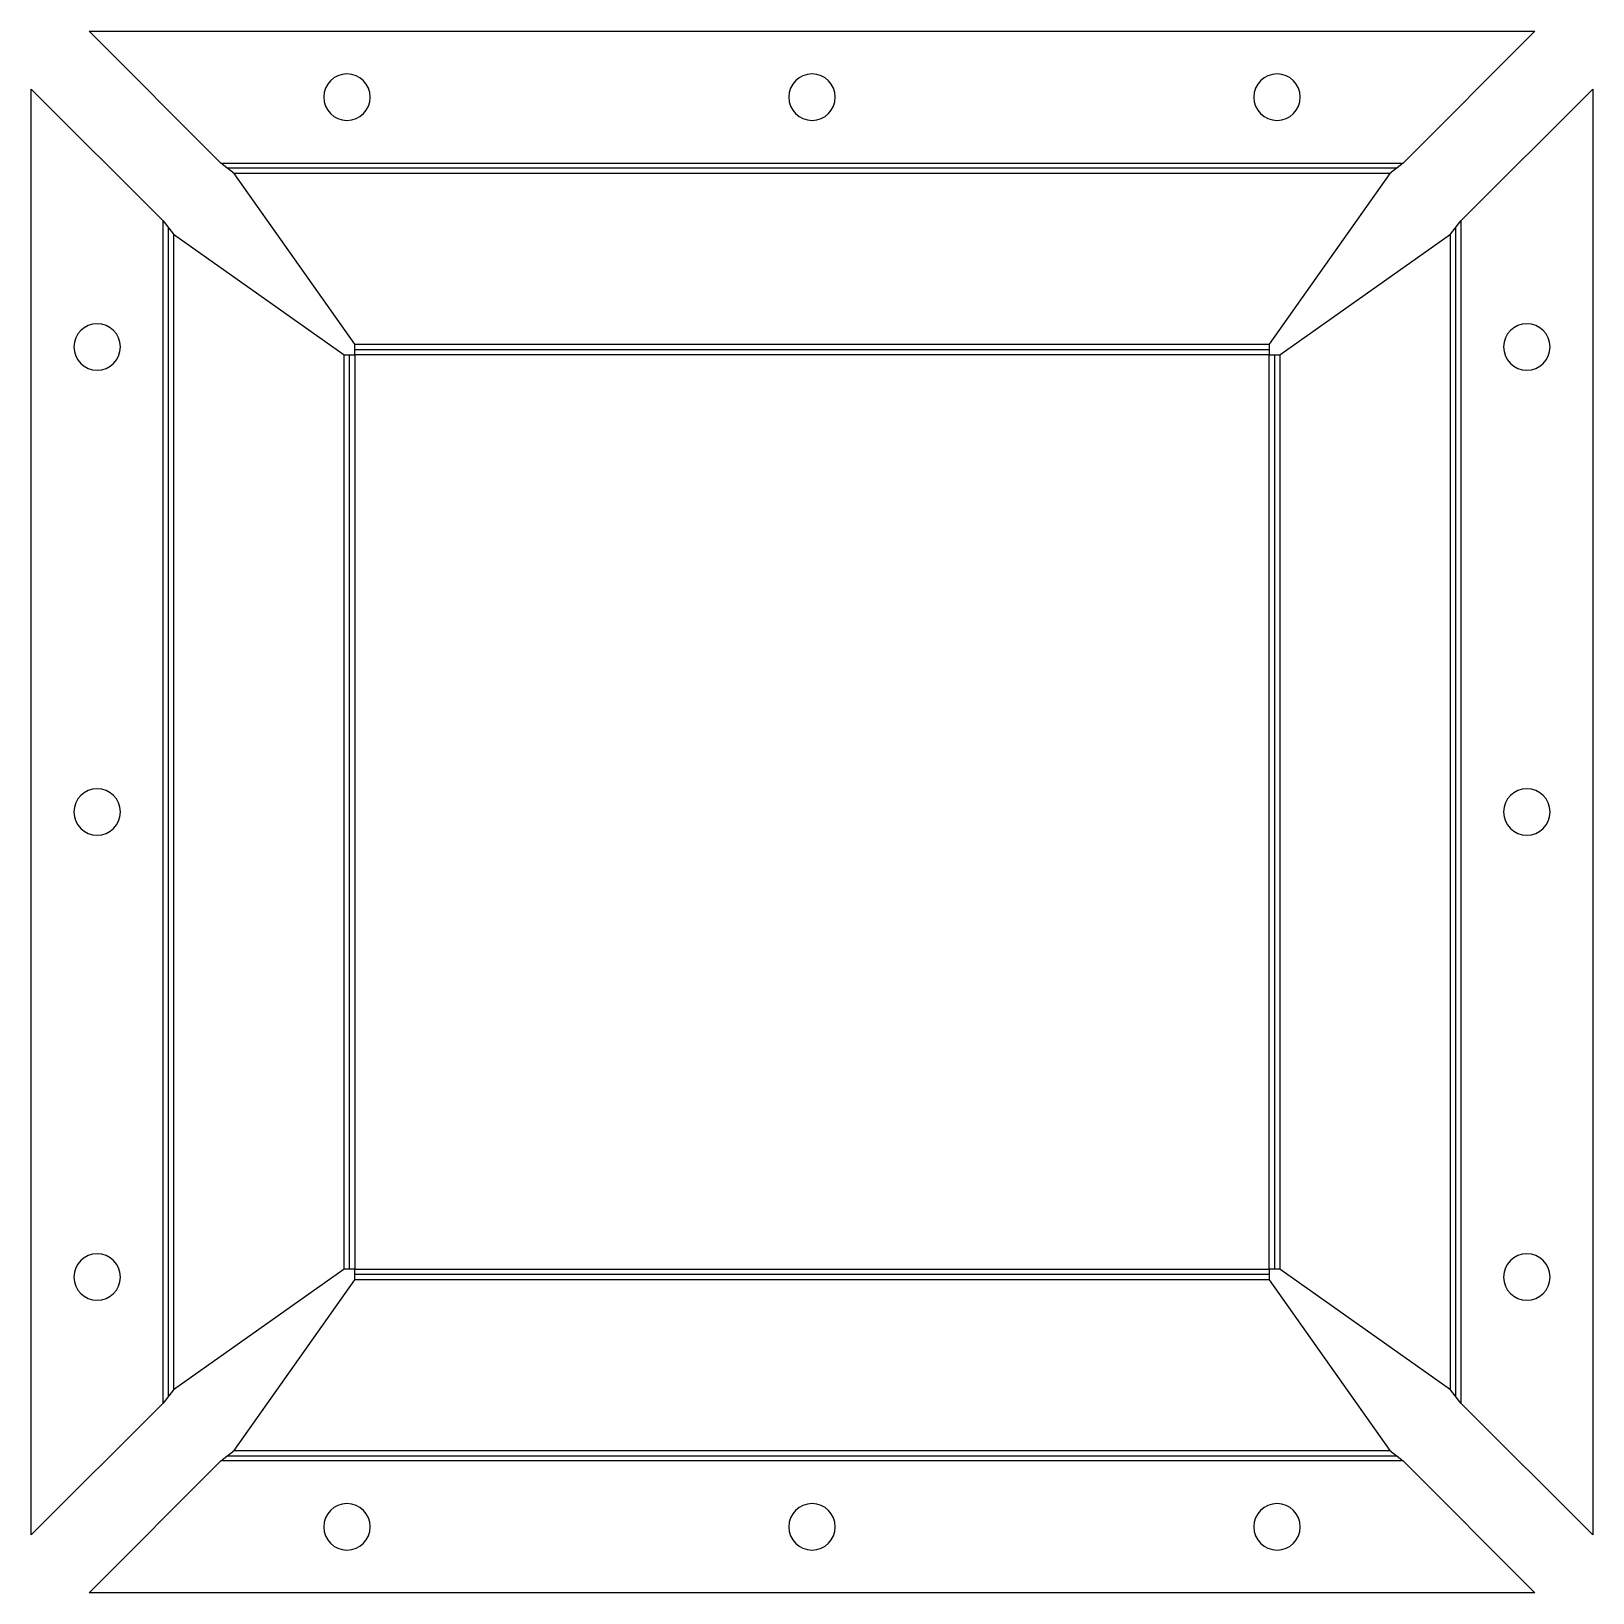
# Model space of a CAD drawing. Header units: millimetres. Extents: x -6 to 162, y 0 to 168.
import ezdxf

# ---------------------------------------------------------------- set-up
doc = ezdxf.new("R2010")
doc.units = ezdxf.units.MM

msp = doc.modelspace()

# ---------------------------------------------------------------- linework, layer by layer
at = {"layer": 'BEND'}
for p, q in [((140.58, 153.16), (14.88, 153.16)), ((8.52, 146.8), (8.52, 21.1)), ((146.94, 21.1), (146.94, 146.8)), ((27.99, 34.78), (27.99, 133.12)), ((28.56, 133.69), (126.9, 133.69)), ((127.46, 133.12), (127.46, 34.78)), ((126.9, 34.21), (28.56, 34.21)), ((14.88, 14.74), (140.58, 14.74))]:
    msp.add_line(p, q, dxfattribs=at)
at = {"layer": 'BEND_EXTENT'}
for p, q in [((14.17, 153.72), (141.28, 153.72)), ((139.87, 152.59), (15.59, 152.59)), ((7.95, 20.39), (7.95, 147.5)), ((9.08, 146.09), (9.08, 21.81)), ((146.37, 21.81), (146.37, 146.09)), ((147.5, 147.5), (147.5, 20.39)), ((27.43, 34.78), (27.43, 133.12)), ((28.56, 134.25), (126.9, 134.25)), ((128.03, 133.12), (128.03, 34.78)), ((126.9, 33.65), (28.56, 33.65)), ((15.59, 15.3), (139.87, 15.3)), ((141.28, 14.17), (14.17, 14.17))]:
    msp.add_line(p, q, dxfattribs=at)
msp.add_lwpolyline([(28.56, 133.12), (28.56, 34.78), (126.9, 34.78), (126.9, 133.12)], close=True, dxfattribs=at)
at = {"layer": 'INTERIOR_PROFILES', "extrusion": (0, 0, -1)}
for centre in [(-27.73, 160.81), (-77.73, 160.81), (-127.73, 160.81), (-0.87, 133.95), (-154.59, 133.95), (-0.87, 83.95), (-154.59, 83.95), (-0.87, 33.95), (-154.59, 33.95), (-27.73, 7.09), (-77.73, 7.09), (-127.73, 7.09)]:
    msp.add_circle(centre, 2.5, dxfattribs=at)
at = {"layer": 'OUTER_PROFILES'}
msp.add_lwpolyline([(0, 0), (14.17, 14.17), (15.59, 15.3), (28.56, 33.65), (28.56, 34.78), (27.43, 34.78), (9.08, 21.81), (7.95, 20.39), (-6.22, 6.22), (-6.22, 161.68), (7.95, 147.5), (9.08, 146.09), (27.43, 133.12), (28.56, 133.12), (28.56, 134.25), (15.59, 152.59), (14.17, 153.72), (0, 167.9), (155.46, 167.9), (141.28, 153.72), (139.87, 152.59), (126.9, 134.25), (126.9, 133.12), (128.03, 133.12), (146.37, 146.09), (147.5, 147.5), (161.68, 161.68), (161.68, 6.22), (147.5, 20.39), (146.37, 21.81), (128.03, 34.78), (126.9, 34.78), (126.9, 33.65), (139.87, 15.3), (141.28, 14.17), (155.46, 0)], close=True, dxfattribs=at)

doc.saveas('drawing.dxf')
